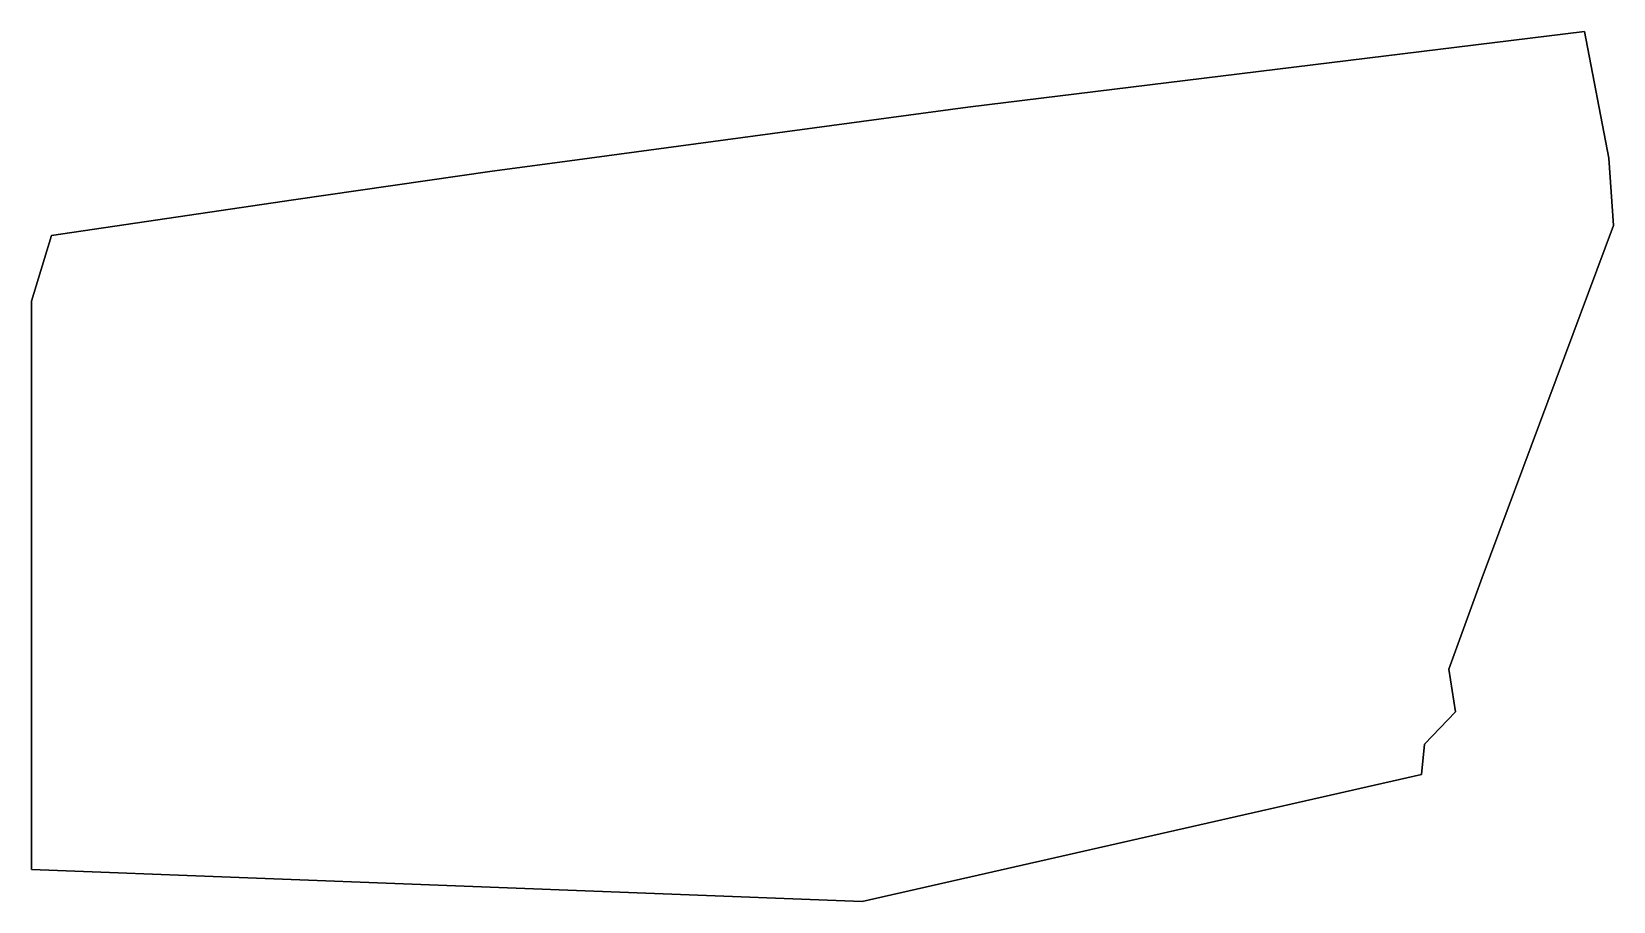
# Model space of a CAD drawing. Extents: x -85 to -82.12, y 47.31 to 48.9.
import ezdxf

# ---------------------------------------------------------------- set-up
doc = ezdxf.new("R2010")
doc.units = 0
doc.header["$MEASUREMENT"] = 0
doc.layers.add('GEO_', color=7, linetype='Continuous')

msp = doc.modelspace()

# ---------------------------------------------------------------- linework, layer by layer
at = {"layer": 'GEO_', "color": 7}
for p, q in [((-83.2933, 48.7582), (-82.1694, 48.896)), ((-83.2933, 48.7582), (-82.1694, 48.896)), ((-83.2933, 48.7582), (-82.1694, 48.896)), ((-82.1694, 48.896), (-83.2933, 48.7582)), ((-83.2933, 48.7582), (-82.1694, 48.896)), ((-83.2933, 48.7582), (-82.1694, 48.896)), ((-83.2933, 48.7582), (-82.1694, 48.896)), ((-82.1694, 48.896), (-83.2933, 48.7582)), ((-82.1694, 48.896), (-82.125, 48.6655)), ((-82.1694, 48.896), (-82.125, 48.6655)), ((-82.1694, 48.896), (-82.1694, 48.896)), ((-82.1694, 48.896), (-82.125, 48.6655)), ((-82.125, 48.6655), (-82.1694, 48.896)), ((-82.1694, 48.896), (-82.125, 48.6655)), ((-82.1694, 48.896), (-82.125, 48.6655)), ((-82.1694, 48.896), (-82.1694, 48.896)), ((-82.1694, 48.896), (-82.125, 48.6655)), ((-82.125, 48.6655), (-82.1694, 48.896)), ((-84.0372, 48.6582), (-83.2933, 48.7582)), ((-84.0372, 48.6582), (-83.2933, 48.7582)), ((-84.0372, 48.6582), (-83.2933, 48.7582)), ((-83.2933, 48.7582), (-84.0372, 48.6582)), ((-84.0372, 48.6582), (-83.2933, 48.7582)), ((-84.0372, 48.6582), (-83.2933, 48.7582)), ((-84.0372, 48.6582), (-83.2933, 48.7582)), ((-83.2933, 48.7582), (-84.0372, 48.6582)), ((-83.2933, 48.7582), (-83.2933, 48.7582)), ((-83.2933, 48.7582), (-83.2933, 48.7582)), ((-84.1606, 48.6413), (-84.0372, 48.6582)), ((-84.1606, 48.6413), (-84.0372, 48.6582)), ((-84.1606, 48.6413), (-84.0372, 48.6582)), ((-84.0372, 48.6582), (-84.1606, 48.6413)), ((-84.1606, 48.6413), (-84.0372, 48.6582)), ((-84.1606, 48.6413), (-84.0372, 48.6582)), ((-84.1606, 48.6413), (-84.0372, 48.6582)), ((-84.0372, 48.6582), (-84.1606, 48.6413)), ((-84.0372, 48.6582), (-84.0372, 48.6582)), ((-84.0372, 48.6582), (-84.0372, 48.6582)), ((-82.125, 48.6655), (-82.1167, 48.5427)), ((-82.125, 48.6655), (-82.1167, 48.5427)), ((-82.125, 48.6655), (-82.125, 48.6655)), ((-82.125, 48.6655), (-82.1167, 48.5427)), ((-82.1167, 48.5427), (-82.125, 48.6655)), ((-82.125, 48.6655), (-82.1167, 48.5427)), ((-82.125, 48.6655), (-82.1167, 48.5427)), ((-82.125, 48.6655), (-82.125, 48.6655)), ((-82.125, 48.6655), (-82.1167, 48.5427)), ((-82.1167, 48.5427), (-82.125, 48.6655)), ((-84.5225, 48.5895), (-84.1606, 48.6413)), ((-84.5225, 48.5895), (-84.1606, 48.6413)), ((-84.5225, 48.5895), (-84.1606, 48.6413)), ((-84.1606, 48.6413), (-84.5225, 48.5895)), ((-84.5225, 48.5895), (-84.1606, 48.6413)), ((-84.5225, 48.5895), (-84.1606, 48.6413)), ((-84.5225, 48.5895), (-84.1606, 48.6413)), ((-84.1606, 48.6413), (-84.5225, 48.5895)), ((-84.1606, 48.6413), (-84.1606, 48.6413)), ((-84.1606, 48.6413), (-84.1606, 48.6413)), ((-84.9636, 48.5243), (-84.5225, 48.5895)), ((-84.9636, 48.5243), (-84.5225, 48.5895)), ((-84.9636, 48.5243), (-84.5225, 48.5895)), ((-84.5225, 48.5895), (-84.9636, 48.5243)), ((-84.9636, 48.5243), (-84.5225, 48.5895)), ((-84.9636, 48.5243), (-84.5225, 48.5895)), ((-84.9636, 48.5243), (-84.5225, 48.5895)), ((-84.5225, 48.5895), (-84.9636, 48.5243)), ((-84.5225, 48.5895), (-84.5225, 48.5895)), ((-84.5225, 48.5895), (-84.5225, 48.5895)), ((-82.1167, 48.5427), (-82.3556, 47.9008)), ((-82.1167, 48.5427), (-82.3556, 47.9008)), ((-82.1167, 48.5427), (-82.3556, 47.9008)), ((-82.3556, 47.9008), (-82.1167, 48.5427)), ((-82.1167, 48.5427), (-82.3556, 47.9008)), ((-82.1167, 48.5427), (-82.3556, 47.9008)), ((-82.1167, 48.5427), (-82.3556, 47.9008)), ((-82.3556, 47.9008), (-82.1167, 48.5427)), ((-82.1167, 48.5427), (-82.1167, 48.5427)), ((-82.1167, 48.5427), (-82.1167, 48.5427)), ((-85, 48.4047), (-84.9636, 48.5243)), ((-85, 48.4047), (-84.9636, 48.5243)), ((-85, 48.4047), (-84.9636, 48.5243)), ((-84.9636, 48.5243), (-85, 48.4047)), ((-85, 48.4047), (-84.9636, 48.5243)), ((-85, 48.4047), (-84.9636, 48.5243)), ((-85, 48.4047), (-84.9636, 48.5243)), ((-84.9636, 48.5243), (-85, 48.4047)), ((-84.9636, 48.5243), (-84.9636, 48.5243)), ((-84.9636, 48.5243), (-84.9636, 48.5243)), ((-85, 47.9617), (-85, 48.4047)), ((-85, 47.9617), (-85, 48.4047)), ((-85, 47.9617), (-85, 48.4047)), ((-85, 48.4047), (-85, 48.4047)), ((-85, 48.4047), (-85, 47.9617)), ((-85, 47.9617), (-85, 48.4047)), ((-85, 47.9617), (-85, 48.4047)), ((-85, 47.9617), (-85, 48.4047)), ((-85, 48.4047), (-85, 48.4047)), ((-85, 48.4047), (-85, 47.9617)), ((-85, 47.7676), (-85, 47.9617)), ((-85, 47.7676), (-85, 47.9617)), ((-85, 47.7676), (-85, 47.9617)), ((-85, 47.9617), (-85, 47.9617)), ((-85, 47.9617), (-85, 47.7676)), ((-85, 47.7676), (-85, 47.9617)), ((-85, 47.7676), (-85, 47.9617)), ((-85, 47.7676), (-85, 47.9617)), ((-85, 47.9617), (-85, 47.9617)), ((-85, 47.9617), (-85, 47.7676)), ((-82.3556, 47.9008), (-82.4167, 47.7338)), ((-82.4167, 47.7338), (-82.3556, 47.9008)), ((-82.3556, 47.9008), (-82.4167, 47.7338)), ((-82.4167, 47.7338), (-82.3556, 47.9008)), ((-82.3556, 47.9008), (-82.3556, 47.9008)), ((-82.3556, 47.9008), (-82.3556, 47.9008)), ((-85, 47.6727), (-85, 47.7676)), ((-85, 47.6727), (-85, 47.7676)), ((-85, 47.6727), (-85, 47.7676)), ((-85, 47.7676), (-85, 47.7676)), ((-85, 47.7676), (-85, 47.6727)), ((-85, 47.6727), (-85, 47.7676)), ((-85, 47.6727), (-85, 47.7676)), ((-85, 47.6727), (-85, 47.7676)), ((-85, 47.7676), (-85, 47.7676)), ((-85, 47.7676), (-85, 47.6727)), ((-82.4167, 47.7338), (-82.4042, 47.6556)), ((-82.4167, 47.7338), (-82.4042, 47.6556)), ((-82.4167, 47.7338), (-82.4167, 47.7338)), ((-82.4167, 47.7338), (-82.4042, 47.6556)), ((-82.4042, 47.6556), (-82.4167, 47.7338)), ((-82.4167, 47.7338), (-82.4042, 47.6556)), ((-82.4167, 47.7338), (-82.4042, 47.6556)), ((-82.4167, 47.7338), (-82.4167, 47.7338)), ((-82.4167, 47.7338), (-82.4042, 47.6556)), ((-82.4042, 47.6556), (-82.4167, 47.7338)), ((-85, 47.368), (-85, 47.6727)), ((-85, 47.368), (-85, 47.6727)), ((-85, 47.368), (-85, 47.6727)), ((-85, 47.6727), (-85, 47.6727)), ((-85, 47.6727), (-85, 47.368)), ((-85, 47.368), (-85, 47.6727)), ((-85, 47.368), (-85, 47.6727)), ((-85, 47.368), (-85, 47.6727)), ((-85, 47.6727), (-85, 47.6727)), ((-85, 47.6727), (-85, 47.368)), ((-82.4042, 47.6556), (-82.4611, 47.5968)), ((-82.4042, 47.6556), (-82.4611, 47.5968)), ((-82.4042, 47.6556), (-82.4611, 47.5968)), ((-82.4611, 47.5968), (-82.4042, 47.6556)), ((-82.4042, 47.6556), (-82.4611, 47.5968)), ((-82.4042, 47.6556), (-82.4611, 47.5968)), ((-82.4042, 47.6556), (-82.4611, 47.5968)), ((-82.4611, 47.5968), (-82.4042, 47.6556)), ((-82.4042, 47.6556), (-82.4042, 47.6556)), ((-82.4042, 47.6556), (-82.4042, 47.6556)), ((-82.4611, 47.5968), (-82.4667, 47.5418)), ((-82.4611, 47.5968), (-82.4667, 47.5418)), ((-82.4611, 47.5968), (-82.4667, 47.5418)), ((-82.4667, 47.5418), (-82.4611, 47.5968)), ((-82.4611, 47.5968), (-82.4667, 47.5418)), ((-82.4611, 47.5968), (-82.4667, 47.5418)), ((-82.4611, 47.5968), (-82.4667, 47.5418)), ((-82.4667, 47.5418), (-82.4611, 47.5968)), ((-82.4611, 47.5968), (-82.4611, 47.5968)), ((-82.4611, 47.5968), (-82.4611, 47.5968)), ((-82.4667, 47.5418), (-83.4858, 47.3102)), ((-82.4667, 47.5418), (-83.4858, 47.3102)), ((-82.4667, 47.5418), (-83.4858, 47.3102)), ((-83.4858, 47.3102), (-82.4667, 47.5418)), ((-82.4667, 47.5418), (-83.4858, 47.3102)), ((-82.4667, 47.5418), (-83.4858, 47.3102)), ((-82.4667, 47.5418), (-83.4858, 47.3102)), ((-83.4858, 47.3102), (-82.4667, 47.5418)), ((-83.4858, 47.3102), (-82.4667, 47.5418)), ((-82.4667, 47.5418), (-83.4858, 47.3102)), ((-83.4858, 47.3102), (-82.4667, 47.5418)), ((-82.4667, 47.5418), (-83.4858, 47.3102)), ((-82.4667, 47.5418), (-82.4667, 47.5418)), ((-82.4667, 47.5418), (-82.4667, 47.5418)), ((-82.4667, 47.5418), (-82.4667, 47.5418)), ((-82.4667, 47.5418), (-82.4667, 47.5418)), ((-83.4858, 47.3102), (-85, 47.368)), ((-83.4858, 47.3102), (-85, 47.368)), ((-83.4858, 47.3102), (-85, 47.368)), ((-85, 47.368), (-85, 47.368)), ((-85, 47.368), (-83.4858, 47.3102)), ((-83.4858, 47.3102), (-85, 47.368)), ((-83.4858, 47.3102), (-85, 47.368)), ((-83.4858, 47.3102), (-85, 47.368)), ((-85, 47.368), (-85, 47.368)), ((-85, 47.368), (-83.4858, 47.3102)), ((-85, 47.368), (-83.4858, 47.3102)), ((-85, 47.368), (-83.4858, 47.3102)), ((-85, 47.368), (-85, 47.368)), ((-85, 47.368), (-83.4858, 47.3102)), ((-83.4858, 47.3102), (-85, 47.368)), ((-85, 47.368), (-83.4858, 47.3102)), ((-83.4858, 47.3102), (-85, 47.368)), ((-85, 47.368), (-85, 47.368)), ((-83.4858, 47.3102), (-83.4858, 47.3102)), ((-83.4858, 47.3102), (-83.4858, 47.3102)), ((-83.4858, 47.3102), (-83.4858, 47.3102)), ((-83.4858, 47.3102), (-83.4858, 47.3102)), ((-83.4858, 47.3102), (-83.4858, 47.3102)), ((-83.4858, 47.3102), (-83.4858, 47.3102))]:
    msp.add_line(p, q, dxfattribs=at)

doc.saveas('drawing.dxf')
